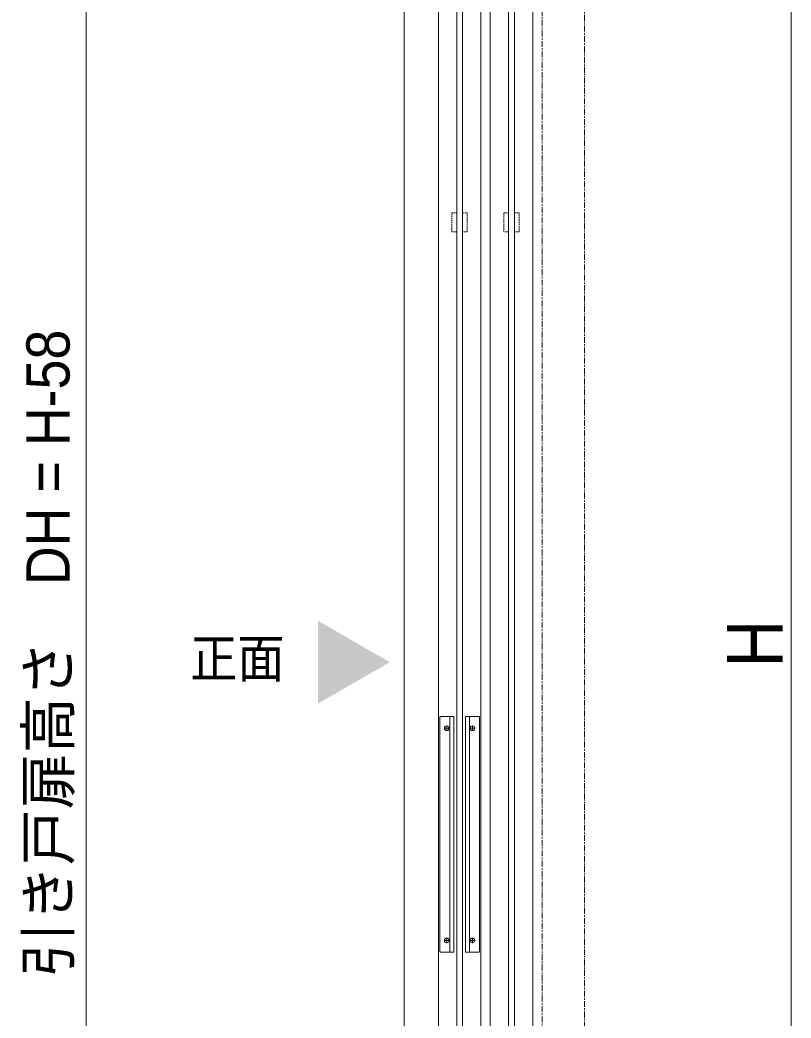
# Model space of a CAD drawing. Units: millimetres, scale not verified. Extents: x -6062 to 6062, y -3045 to 3045.
# Drawn here: x -815 to -161, y -1043 to -196 of the extents above; entities that cross this region are included whole.
import ezdxf
from ezdxf.enums import TextEntityAlignment as Align

# ---------------------------------------------------------------- set-up
doc = ezdxf.new("R2010")
doc.units = ezdxf.units.MM
doc.header["$LTSCALE"] = 20
doc.linetypes.add('DASHED1', pattern=[1.8, 1.2, -0.6])
doc.linetypes.add('DOUBLE_CHAIN1', pattern=[8.8, 5, -1, 0.6, -0.6, 0.6, -1])
for name, color, linetype, lineweight in [('0-0_2寸法-1', 7, 'Continuous', 9), ('0-2_2寸法-3', 7, 'Continuous', 9), ('0-4_3一般', 7, 'Continuous', 9)]:
    doc.layers.add(name, color=color, linetype=linetype, lineweight=lineweight)
doc.styles.add('ＭＳ ゴシック', font='')
doc.styles.add('ＭＳ Ｐゴシック', font='')
doc.styles.get('ＭＳ ゴシック').set_extended_font_data('MS Gothic')
doc.styles.get('ＭＳ Ｐゴシック').set_extended_font_data('MS PGothic')

# ---------------------------------------------------------------- blocks, each defined once
blk = doc.blocks.new('グループ-24')
at = {"layer": '0-4_3一般'}
for p, q in [((27429.3, -37680), (27429.3, 8100)), ((28149.3, 8100), (28149.3, -37680))]:
    blk.add_line(p, q, dxfattribs=at)
blk = doc.blocks.new('グループ-25')
at = {"layer": '0-4_3一般'}
for p, q in [((27739.3, -37220), (27739.3, 7580)), ((27839.3, 7580), (27839.3, -37220))]:
    blk.add_line(p, q, dxfattribs=at)
blk = doc.blocks.new('グループ-30')
at = {"layer": '0-4_3一般'}
blk.add_lwpolyline([(26549.3, 8100), (27269.3, 8100), (27269.3, -37680), (26549.3, -37680)], close=True, dxfattribs=at)
blk = doc.blocks.new('グループ-32')
at = {"layer": '0-4_3一般'}
for p, q in [((26742.3, -19740), (26742.3, -15740)), ((27076.3, -15740), (27076.3, -19740)), ((26572.3, -15760), (26572.3, -19720)), ((26692.3, -15984), (26692.3, -15896)), ((27126.3, -15896), (27126.3, -15984)), ((27246.3, -19720), (27246.3, -15760)), ((26648.3, -15940), (26736.3, -15940)), ((27082.3, -15940), (27170.3, -15940)), ((26648.3, -19540), (26736.3, -19540)), ((26692.3, -19584), (26692.3, -19496)), ((27082.3, -19540), (27170.3, -19540)), ((27126.3, -19496), (27126.3, -19584))]:
    blk.add_line(p, q, dxfattribs=at)
for points in [[(26592.3, -19740), (26812.3, -19740), (26812.3, -15740), (26592.3, -15740)], [(27226.3, -15740), (27006.3, -15740), (27006.3, -19740), (27226.3, -19740)]]:
    blk.add_lwpolyline(points, dxfattribs=at)
for centre in [(26692.3, -15940), (27126.3, -15940), (26692.3, -19540), (27126.3, -19540)]:
    blk.add_circle(centre, 40, dxfattribs=at)
for centre, start, end in [((26592.3, -15760), 90, 135), ((27226.3, -15760), 45, 90), ((26592.3, -15760), 135, 180), ((27226.3, -15760), 0, 45), ((26592.3, -19720), 180, 225), ((26592.3, -19720), 225, 270), ((27226.3, -19720), 270, 315), ((27226.3, -19720), 315, 0)]:
    blk.add_arc(centre, 20, start, end, dxfattribs=at)
blk = doc.blocks.new('グループ-36')
at = {"layer": '0-4_3一般'}
blk.add_lwpolyline([(26959.3, 7580), (26959.3, -37220), (26859.3, -37220), (26859.3, 7580)], close=True, dxfattribs=at)
blk = doc.blocks.new('グループ-46')
at = {"layer": '0-4_3一般', "linetype": 'DOUBLE_CHAIN1'}
for p, q in [((28309.3, -38000), (28309.3, 9000)), ((29029.3, 9000), (29029.3, -38000))]:
    blk.add_line(p, q, dxfattribs=at)
at = {"layer": '0-4_3一般', "linetype": 'DASHED1'}
for points in [[(26779.3, -7200), (26859.3, -7200), (26859.3, -7520), (26779.3, -7520)], [(26959.3, -7200), (27039.3, -7200), (27039.3, -7520), (26959.3, -7520)], [(27659.3, -7200), (27739.3, -7200), (27739.3, -7520), (27659.3, -7520)], [(27839.3, -7200), (27919.3, -7200), (27919.3, -7520), (27839.3, -7520)]]:
    blk.add_lwpolyline(points, close=True, dxfattribs=at)
at = {"layer": '0-4_3一般'}
for name in ['グループ-30', 'グループ-24', 'グループ-36', 'グループ-25', 'グループ-32']:
    blk.add_blockref(name, (0, 0), dxfattribs=at)
blk = doc.blocks.new('グループ-47')
at = {"layer": '0-4_3一般'}
blk.add_blockref('グループ-46', (0, 0), dxfattribs=at)

msp = doc.modelspace()

# ---------------------------------------------------------------- linework, layer by layer
at = {"layer": '0-0_2寸法-1'}
for p, q in [((-161.09, -1887.29), (-161.09, 437.29)), ((-758.54, 392.29), (-758.54, -1874.29))]:
    msp.add_line(p, q, dxfattribs=at)
at = {"layer": '0-2_2寸法-3'}
msp.add_solid([(-561.98, -705.93), (-501.23, -741), (-561.98, -776.07)], dxfattribs=at)
at = {"layer": '0-4_3一般'}
msp.add_line((-489.04, 450), (-489.04, -1900), dxfattribs=at)

# ---------------------------------------------------------------- block references
at = {"layer": '0-4_3一般', "xscale": 0.05, "yscale": 0.05}
msp.add_blockref('グループ-47', (-1787.5, 0), dxfattribs=at)

# ---------------------------------------------------------------- texts
at = {"layer": '0-0_2寸法-1', "style": 'ＭＳ Ｐゴシック'}
for s, height, width, p in [('引き戸扉高さ\u3000DH = H-58', 36.69, 0.95, (-761.65, -1008.43)), ('H', 47.17, 0.9, (-154.01, -745.25))]:
    msp.add_text(s, height=height, rotation=90, dxfattribs=dict(at, width=width)).set_placement(p, align=Align.BOTTOM_LEFT)
at = {"layer": '0-2_2寸法-3', "style": 'ＭＳ ゴシック', "width": 0.9}
msp.add_text('正面', height=32.55, dxfattribs=at).set_placement((-670.45, -763.78), align=Align.BOTTOM_LEFT)

doc.saveas('drawing.dxf')
